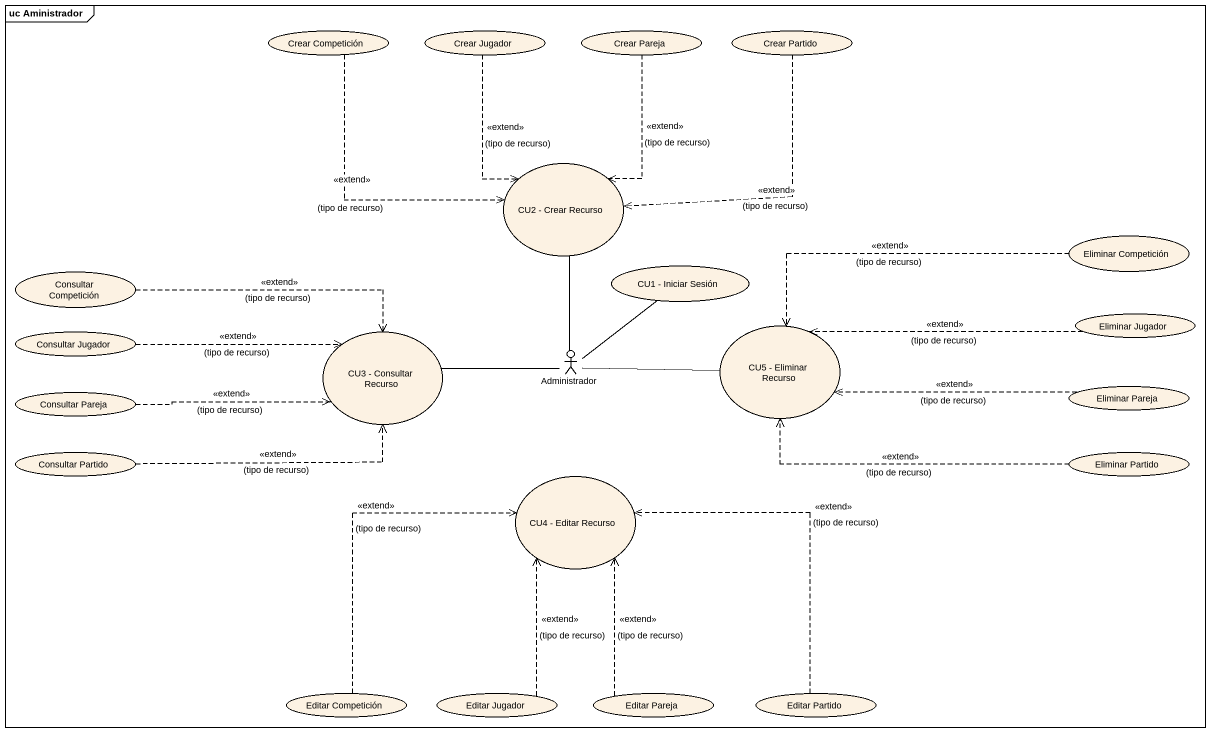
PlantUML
@startuml
mainframe uc Aministrador
usecase "Crear Competición" as Crear_Competición
usecase "Crear Jugador" as Crear_Jugador
usecase "Crear Pareja" as Crear_Pareja
usecase "Crear Partido" as Crear_Partido
usecase "CU2 - Crear Recurso" as CU2_Crear_Recurso
usecase "Eliminar Competición" as Eliminar_Competición
usecase "Consultar Competición" as Consultar_Competición
usecase "CU1 - Iniciar Sesión" as CU1_Iniciar_Sesión
usecase "Eliminar Jugador" as Eliminar_Jugador
usecase "Consultar Jugador" as Consultar_Jugador
usecase "CU3 - Consultar Recurso" as CU3_Consultar_Recurso
actor Administrador
usecase "CU5 - Eliminar Recurso" as CU5_Eliminar_Recurso
usecase "Consultar Pareja" as Consultar_Pareja
usecase "Eliminar Pareja" as Eliminar_Pareja
usecase "Consultar Partido" as Consultar_Partido
usecase "Eliminar Partido" as Eliminar_Partido
usecase "CU4 - Editar Recurso" as CU4_Editar_Recurso
usecase "Editar Competición" as Editar_Competición
usecase "Editar Jugador" as Editar_Jugador
usecase "Editar Pareja" as Editar_Pareja
usecase "Editar Partido" as Editar_Partido
Crear_Competición ..> CU2_Crear_Recurso : <<extend>>\n(tipo de recurso)
Crear_Jugador ..> CU2_Crear_Recurso : <<extend>>\n(tipo de recurso)
Crear_Pareja ..> CU2_Crear_Recurso : <<extend>>\n(tipo de recurso)
Crear_Partido ..> CU2_Crear_Recurso : <<extend>>\n(tipo de recurso)
CU2_Crear_Recurso -- Administrador
Eliminar_Competición .left.> CU5_Eliminar_Recurso : <<extend>>\n(tipo de recurso)
Consultar_Competición .right.> CU3_Consultar_Recurso : <<extend>>\n(tipo de recurso)
CU1_Iniciar_Sesión -- Administrador
Eliminar_Jugador .left.> CU5_Eliminar_Recurso : <<extend>>\n(tipo de recurso)
Consultar_Jugador .right.> CU3_Consultar_Recurso : <<extend>>\n(tipo de recurso)
CU3_Consultar_Recurso -right- Administrador
CU5_Eliminar_Recurso -left- Administrador
Consultar_Pareja .right.> CU3_Consultar_Recurso : <<extend>>\n(tipo de recurso)
Eliminar_Pareja .left.> CU5_Eliminar_Recurso : <<extend>>\n(tipo de recurso)
Consultar_Partido .right.> CU3_Consultar_Recurso : <<extend>>\n(tipo de recurso)
Eliminar_Partido .left.> CU5_Eliminar_Recurso : <<extend>>\n(tipo de recurso)
Editar_Competición .up.> CU4_Editar_Recurso : <<extend>>\n(tipo de recurso)
Editar_Jugador .up.> CU4_Editar_Recurso : <<extend>>\n(tipo de recurso)
Editar_Pareja .up.> CU4_Editar_Recurso : <<extend>>\n(tipo de recurso)
Editar_Partido .up.> CU4_Editar_Recurso : <<extend>>\n(tipo de recurso)
@enduml
